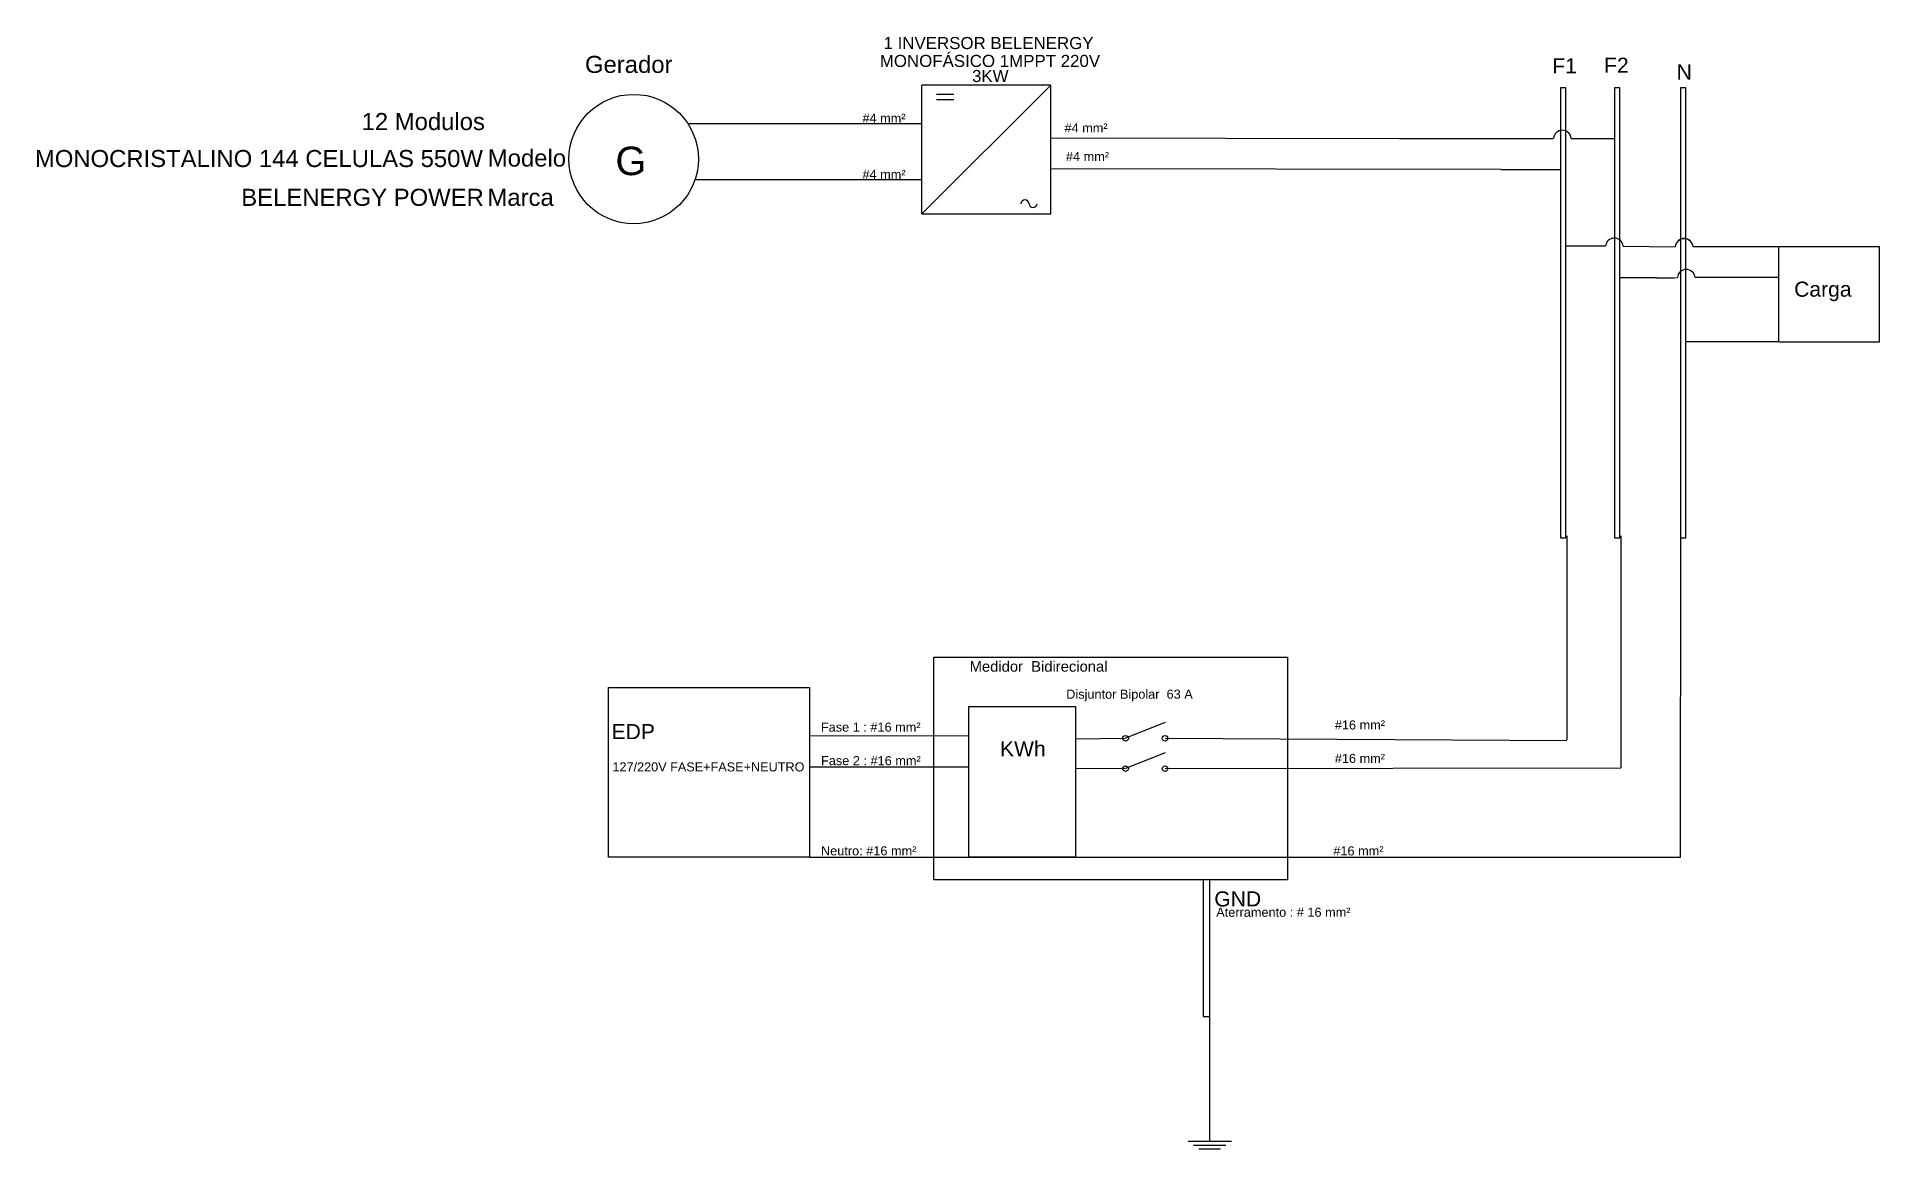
# Model space of a CAD drawing. Header units: millimetres. Extents: x 2152 to 30874, y 1438 to 18785.
import ezdxf

# ---------------------------------------------------------------- set-up
doc = ezdxf.new("R2010")
doc.units = ezdxf.units.MM
doc.styles.add('arial', font='arial.ttf')
doc.styles.get("Standard").update_dxf_attribs({"font": 'arial.ttf'})

msp = doc.modelspace()

# ---------------------------------------------------------------- linework, layer by layer
for p, q in [((17962, 18033), (15951, 18033)), ((17962, 18033), (15951, 16026)), ((15951, 16023), (15951, 18033)), ((16178, 17890), (16447, 17890)), ((17962, 16023), (17962, 18033)), ((25905, 17991), (25905, 10971)), ((25990, 17991), (25905, 17991)), ((25990, 10971), (25990, 17991)), ((26748, 17991), (26748, 12090)), ((26833, 17991), (26748, 17991)), ((26748, 17991), (26748, 10971)), ((26833, 17991), (26748, 17991)), ((26833, 12090), (26833, 17991)), ((26833, 10971), (26833, 17991)), ((27779, 17990), (27779, 12088)), ((27863, 17990), (27779, 17990)), ((27779, 17990), (27779, 10970)), ((27863, 17990), (27779, 17990)), ((27863, 12088), (27863, 17990)), ((27863, 10970), (27863, 17990)), ((16178, 17807), (16447, 17807)), ((15951, 17429), (12303, 17429)), ((23397, 17195), (17962, 17206)), ((25792, 17195), (23397, 17195)), ((26075, 17199), (26748, 17199)), ((24976, 16718), (17962, 16728)), ((24976, 16718), (25904, 16718)), ((15951, 16554), (12412, 16554)), ((15951, 16023), (17962, 16023)), ((26605, 15518), (25990, 15518)), ((26885, 15518), (27695, 15510)), ((27972, 15513), (29241, 15513)), ((29241, 15513), (29309, 15513)), ((27401, 15025), (26830, 15028)), ((27401, 15025), (27678, 15029)), ((27678, 15029), (27728, 15031)), ((28005, 15035), (28964, 15035)), ((28964, 15035), (29309, 15035)), ((27863, 14034), (29309, 14034)), ((25905, 10971), (25990, 10971)), ((26003, 11004), (26003, 7822)), ((26748, 10971), (26833, 10971)), ((26846, 11004), (26846, 7386)), ((27776, 5991), (27781, 11003)), ((27779, 10970), (27863, 10970)), ((19741, 8093), (19125, 7846)), ((14203, 7883), (14198, 7883)), ((16684, 7878), (14219, 7883)), ((19117, 7843), (18339, 7832)), ((19741, 7846), (26003, 7810)), ((19741, 7618), (19125, 7372)), ((14203, 7395), (14198, 7395)), ((16684, 7394), (14203, 7395)), ((19119, 7371), (18344, 7372)), ((19741, 7372), (26846, 7386)), ((14198, 5991), (27776, 5991))]:
    msp.add_line(p, q)
at = {"color": 3}
for p, q in [((20337, 5639), (20337, 3508)), ((20439, 3508), (20439, 5639)), ((20337, 3507), (20439, 3507)), ((20439, 1565), (20439, 3508)), ((20776, 1556), (20101, 1556)), ((20691, 1497), (20186, 1497)), ((20607, 1438), (20270, 1438))]:
    msp.add_line(p, q, dxfattribs=at)
for points in [[(29309, 15513), (30874, 15513), (30874, 14021), (29309, 14021)], [(16137, 9109), (21650, 9109), (21650, 5638), (16137, 5638)], [(11067, 8637), (14198, 8637), (14198, 5991), (11067, 5991)], [(16684, 8340), (18344, 8340), (18344, 5994), (16684, 5994)]]:
    msp.add_lwpolyline(points, close=True)
for centre, radius in [((11457, 16879), 1009), ((19125, 7846), 44), ((19741, 7846), 44), ((19125, 7372), 44), ((19741, 7372), 44)]:
    msp.add_circle(centre, radius)
for centre, radius, start, end in [((25936, 17188), 139, 4.8424, 175.1498), ((17557, 16178), 63.4, 3.9499, 176.0501), ((17684, 16187), 63.4, 183.9499, 356.0501), ((26746, 15507), 139, 4.8257, 175.1743), ((27834, 15501), 139, 4.8263, 175.1497), ((27834, 15498), 139, 4.8263, 175.1497), ((27867, 15019), 139, 4.8263, 175.1497)]:
    msp.add_arc(centre, radius, start, end)

# ---------------------------------------------------------------- texts
for s, height, p in [('1 INVERSOR BELENERGY', 188.29, (15353, 18594)), (' MONOFÁSICO 1MPPT 220V', 188.29, (15221, 18315)), ('F1', 235.4, (25778, 18215)), ('F2', 235.4, (26586, 18224)), ('3KW', 188.3, (16732, 18080)), ('N', 235, (27718, 18119)), ('#4 mm²', 142, (15024, 17444)), ('#4 mm²', 142, (18174, 17293)), ('G', 444, (11172, 16628)), ('#4 mm²', 142, (18196, 16848)), ('#4 mm²', 142, (15024, 16569)), ('Carga', 235.4, (29549, 14732)), ('Medidor  Bidirecional', 164.76, (16695, 8884)), ('Disjuntor Bipolar  63 A', 141.98, (18200, 8463)), ('EDP', 235.4, (11112, 7832)), ('Fase 1 : #16 mm²', 141.98, (14376, 7949)), ('#16 mm²', 142, (22388, 7983)), ('KWh', 235.4, (17168, 7565)), ('127/220V FASE+FASE+NEUTRO', 141.22, (11126, 7329)), ('Fase 2 : #16 mm²', 141.98, (14378, 7426)), ('#16 mm²', 142, (22388, 7461)), ('Neutro: #16 mm²', 141.98, (14377, 6020)), ('#16 mm²', 142, (22365, 6019)), ('GND', 235.4, (20509, 5223)), ('Aterramento : # 16 mm²', 141.98, (20539, 5062))]:
    msp.add_text(s, height=height).set_placement(p)
at = {"style": 'arial'}
for s, p in [('Gerador ', (10698, 18222)), ('Modelo', (9183, 16762)), ('Marca', (9178, 16149))]:
    msp.add_text(s, height=266.2, dxfattribs=at).set_placement(p)
at = {"color": 2, "style": 'arial'}
for s, height, p in [('12 Modulos', 266.2, (7215, 17331)), ('MONOCRISTALINO 144 CELULAS 550W', 266.22, (2122, 16754)), ('BELENERGY POWER', 266.22, (5339, 16149))]:
    msp.add_text(s, height=height, dxfattribs=at).set_placement(p)

doc.saveas('drawing.dxf')
